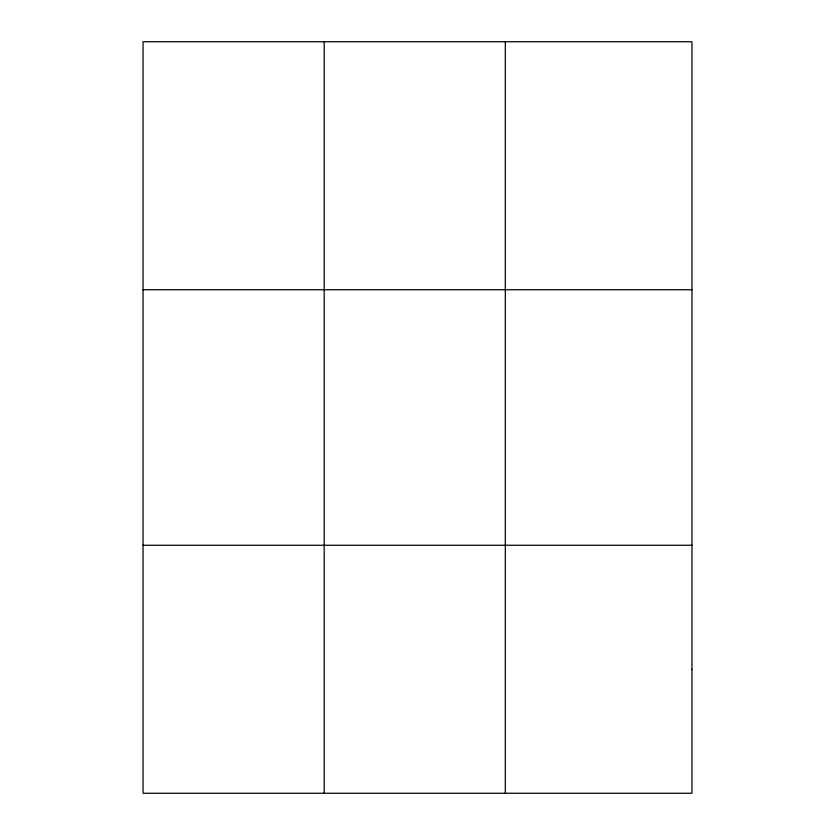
<?xml version="1.0" encoding="UTF-8"?>
<svg xmlns="http://www.w3.org/2000/svg" width="835" height="835" viewBox="0 0 835 835"><rect width="100%" height="100%" fill="white"/><g stroke="black" fill="none" stroke-linecap="round" stroke-linejoin="round"><path stroke-width="1.25" d="M324.189 793.25L324.189 41.75M505.321 793.25L505.321 41.75M143.046 289.745L691.954 289.745M143.046 545.255L691.954 545.255M691.954 669.253L691.954 793.25L143.046 793.25L143.046 41.75L691.954 41.75L691.954 669.253"/></g></svg>
